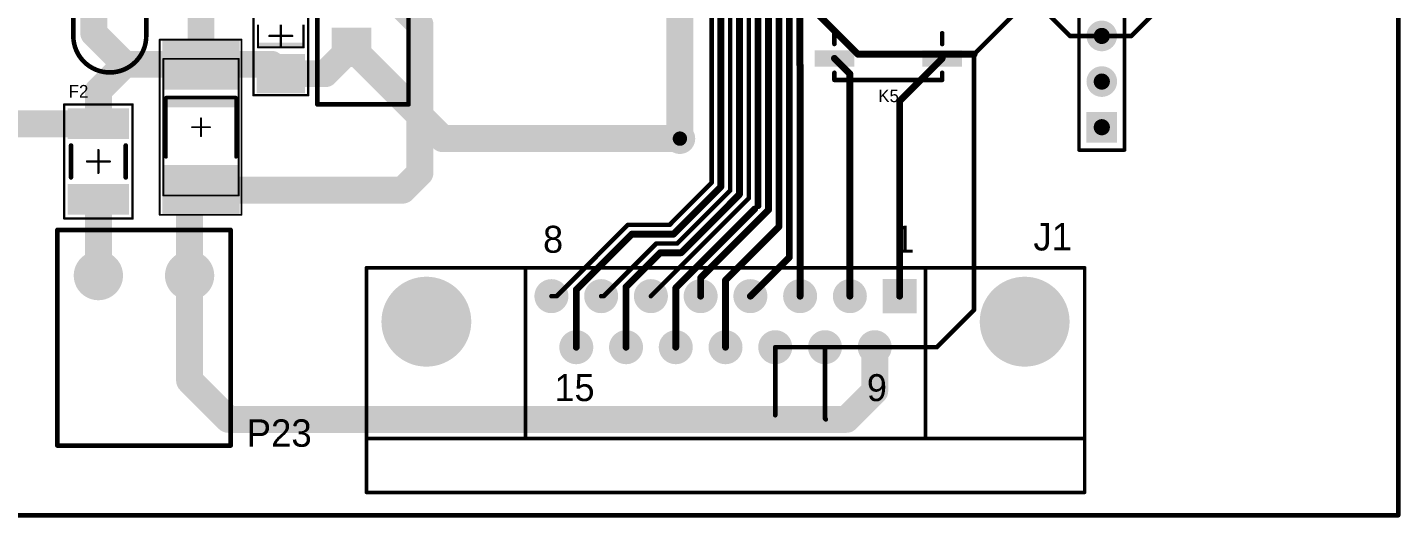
# Model space of a CAD drawing. Header units: millimetres. Extents: x 37 to 246, y 26 to 184.
# Drawn here: x 169.4 to 245.9, y 25.9 to 53.2 of the extents above; entities that cross this region are included whole.
import ezdxf

# ---------------------------------------------------------------- set-up
doc = ezdxf.new("R2010")
doc.units = ezdxf.units.MM
for name, color, linetype in [('BottomLayer', 5, 'Continuous'), ('BottomSolder', 6, 'Continuous'), ('KeepOutLayer', 6, 'Continuous'), ('Mechanical13', 56, 'Continuous'), ('Mechanical15', 56, 'Continuous'), ('MultiLayer', 9, 'Continuous'), ('PadHoleLayer', 156, 'Continuous'), ('TopLayer', 1, 'Continuous'), ('TopOverlay', 2, 'Continuous'), ('TopPaste', 8, 'Continuous'), ('TopSolder', 216, 'Continuous'), ('ViaHoleLayer', 16, 'Continuous')]:
    doc.layers.add(name, color=color, linetype=linetype)

msp = doc.modelspace()

# ---------------------------------------------------------------- linework, layer by layer
at = {"layer": 'BottomLayer'}
for points, const_width in [([(211.255, 42.091), (211.255, 60.24)], 0.381), ([(211.836, 40.396), (211.836, 60.48)], 0.381), ([(212.417, 51.108), (212.417, 60.721)], 0.381), ([(209.576, 43.676), (209.576, 59.544)], 0.254), ([(210.093, 43.263), (210.093, 59.758)], 0.381), ([(210.674, 43.022), (210.674, 59.999)], 0.381), ([(208.023, 44.319), (208.023, 58.901)], 0.381), ([(208.541, 44.104), (208.541, 59.115)], 0.254), ([(209.058, 43.89), (209.058, 59.33)], 0.381), ([(207.506, 44.533), (207.506, 58.686)], 0.254), ([(213, 54.335), (215.646, 51.689)], 0.384), ([(222.123, 51.689), (225.298, 54.864)], 0.254), ([(225.298, 54.864), (227.457, 52.705)], 0.254), ([(230.886, 52.705), (232.029, 53.848)], 0.254), ([(187.452, 52.07), (192.532, 46.99)], 1.5), ([(227.457, 52.705), (229.235, 52.705)], 0.254), ([(229.235, 52.705), (230.886, 52.705)], 0.254), ([(212.417, 51.108), (212.435, 51.09)], 0.381), ([(212.435, 38.225), (212.435, 51.09)], 0.381), ([(215.646, 51.689), (222.123, 51.689)], 0.384), ([(222.123, 37.465), (222.123, 51.689)], 0.254), ([(192.532, 46.99), (205.74, 46.99)], 1.5), ([(205.165, 42.192), (207.506, 44.533)], 0.254), ([(205.379, 41.675), (208.023, 44.319)], 0.381), ([(204.125, 38.225), (209.576, 43.676)], 0.254), ([(205.594, 41.157), (208.541, 44.104)], 0.254), ([(205.808, 40.64), (209.058, 43.89)], 0.381), ([(205.51, 38.68), (209.901, 43.071)], 0.381), ([(206.895, 39.243), (210.674, 43.022)], 0.381), ([(198.876, 38.225), (202.843, 42.192)], 0.254), ([(202.843, 42.192), (205.165, 42.192)], 0.254), ([(208.28, 39.116), (211.255, 42.091)], 0.381), ([(199.97, 38.587), (203.058, 41.675)], 0.381), ([(203.058, 41.675), (205.379, 41.675)], 0.381), ([(201.498, 38.225), (204.431, 41.157)], 0.254), ([(202.74, 38.735), (204.645, 40.64)], 0.381), ([(204.431, 41.157), (205.594, 41.157)], 0.254), ([(204.645, 40.64), (205.808, 40.64)], 0.381), ([(209.665, 38.225), (211.836, 40.396)], 0.381), ([(206.895, 38.225), (206.895, 39.243)], 0.381), ([(208.28, 35.385), (208.28, 39.116)], 0.381), ([(198.585, 38.225), (198.876, 38.225)], 0.254), ([(199.97, 35.385), (199.97, 38.587)], 0.381), ([(201.355, 38.225), (201.498, 38.225)], 0.254), ([(202.74, 35.385), (202.74, 38.735)], 0.381), ([(205.51, 35.385), (205.51, 38.68)], 0.381), ([(220.043, 35.385), (222.123, 37.465)], 0.254), ([(211.05, 35.385), (213.82, 35.385)], 0.254), ([(213.82, 35.385), (216.59, 35.385)], 0.254), ([(216.59, 35.385), (220.043, 35.385)], 0.254)]:
    msp.add_lwpolyline(points, dxfattribs=dict(at, const_width=const_width))
for points, const_width in [([(187.077, 52.07, 1), (187.827, 52.07, 1)], 0.75), ([(227.393, 52.705, 1), (227.52, 52.705, 1)], 0.127), ([(227.393, 52.705, 1), (227.52, 52.705, 1)], 0.127), ([(228.86, 52.705, 1), (229.61, 52.705, 1)], 0.75), ([(229.172, 52.705, 1), (229.298, 52.705, 1)], 0.127), ([(229.172, 52.705, 1), (229.298, 52.705, 1)], 0.127), ([(230.822, 52.705, 1), (230.95, 52.705, 1)], 0.127), ([(230.822, 52.705, 1), (230.95, 52.705, 1)], 0.127), ([(212.322, 51.108, 1), (212.512, 51.108, 1)], 0.191), ([(212.322, 51.108, 1), (212.512, 51.108, 1)], 0.191), ([(212.34, 51.09, 1), (212.53, 51.09, 1)], 0.191), ([(212.34, 51.09, 1), (212.53, 51.09, 1)], 0.191), ([(215.55, 51.689, 1), (215.742, 51.689, 1)], 0.192), ([(215.55, 51.689, 1), (215.742, 51.689, 1)], 0.192), ([(222.027, 51.689, 1), (222.219, 51.689, 1)], 0.192), ([(222.06, 51.689, 1), (222.186, 51.689, 1)], 0.127), ([(222.06, 51.689, 1), (222.186, 51.689, 1)], 0.127), ([(228.86, 50.165, 1), (229.61, 50.165, 1)], 0.75), ([(192.157, 46.99, 1), (192.907, 46.99, 1)], 0.75), ([(192.157, 46.99, 1), (192.907, 46.99, 1)], 0.75), ([(205.365, 46.99, 1), (206.115, 46.99, 1)], 0.75), ([(205.365, 46.99, 1), (206.115, 46.99, 1)], 0.75), ([(207.442, 44.533, 1), (207.569, 44.533, 1)], 0.127), ([(207.442, 44.533, 1), (207.569, 44.533, 1)], 0.127), ([(207.928, 44.319, 1), (208.118, 44.319, 1)], 0.191), ([(207.928, 44.319, 1), (208.118, 44.319, 1)], 0.191), ([(208.477, 44.104, 1), (208.604, 44.104, 1)], 0.127), ([(208.477, 44.104, 1), (208.604, 44.104, 1)], 0.127), ([(208.963, 43.89, 1), (209.153, 43.89, 1)], 0.191), ([(208.963, 43.89, 1), (209.153, 43.89, 1)], 0.191), ([(209.512, 43.676, 1), (209.639, 43.676, 1)], 0.127), ([(209.512, 43.676, 1), (209.639, 43.676, 1)], 0.127), ([(209.806, 43.071, 1), (209.996, 43.071, 1)], 0.191), ([(209.998, 43.263, 1), (210.188, 43.263, 1)], 0.191), ([(210.579, 43.022, 1), (210.769, 43.022, 1)], 0.191), ([(210.579, 43.022, 1), (210.769, 43.022, 1)], 0.191), ([(202.78, 42.192, 1), (202.907, 42.192, 1)], 0.127), ([(202.78, 42.192, 1), (202.907, 42.192, 1)], 0.127), ([(205.102, 42.192, 1), (205.229, 42.192, 1)], 0.127), ([(205.102, 42.192, 1), (205.229, 42.192, 1)], 0.127), ([(211.16, 42.091, 1), (211.35, 42.091, 1)], 0.191), ([(211.16, 42.091, 1), (211.35, 42.091, 1)], 0.191), ([(202.962, 41.675, 1), (203.153, 41.675, 1)], 0.191), ([(202.962, 41.675, 1), (203.153, 41.675, 1)], 0.191), ([(205.284, 41.675, 1), (205.475, 41.675, 1)], 0.191), ([(205.284, 41.675, 1), (205.475, 41.675, 1)], 0.191), ([(172.72, 39.37, 1), (173.99, 39.37, 1)], 1.27), ([(177.8, 39.37, 1), (179.07, 39.37, 1)], 1.27), ([(204.367, 41.157, 1), (204.494, 41.157, 1)], 0.127), ([(204.367, 41.157, 1), (204.494, 41.157, 1)], 0.127), ([(204.55, 40.64, 1), (204.74, 40.64, 1)], 0.191), ([(204.55, 40.64, 1), (204.74, 40.64, 1)], 0.191), ([(205.53, 41.157, 1), (205.657, 41.157, 1)], 0.127), ([(205.53, 41.157, 1), (205.657, 41.157, 1)], 0.127), ([(205.713, 40.64, 1), (205.903, 40.64, 1)], 0.191), ([(205.713, 40.64, 1), (205.903, 40.64, 1)], 0.191), ([(211.741, 40.396, 1), (211.931, 40.396, 1)], 0.191), ([(211.741, 40.396, 1), (211.931, 40.396, 1)], 0.191), ([(190.42, 36.805, 1), (192.82, 36.805, 1)], 2.4), ([(198.163, 38.225, 1), (199.007, 38.225, 1)], 0.845), ([(200.932, 38.225, 1), (201.777, 38.225, 1)], 0.845), ([(203.702, 38.225, 1), (204.547, 38.225, 1)], 0.845), ([(206.472, 38.225, 1), (207.317, 38.225, 1)], 0.845), ([(206.8, 39.243, 1), (206.99, 39.243, 1)], 0.191), ([(206.8, 39.243, 1), (206.99, 39.243, 1)], 0.191), ([(208.185, 39.116, 1), (208.375, 39.116, 1)], 0.191), ([(208.185, 39.116, 1), (208.375, 39.116, 1)], 0.191), ([(209.243, 38.225, 1), (210.088, 38.225, 1)], 0.845), ([(212.013, 38.225, 1), (212.858, 38.225, 1)], 0.845), ([(214.783, 38.225, 1), (215.628, 38.225, 1)], 0.845), ([(223.74, 36.805, 1), (226.14, 36.805, 1)], 2.4), ([(198.522, 38.225, 1), (198.649, 38.225, 1)], 0.127), ([(198.812, 38.225, 1), (198.939, 38.225, 1)], 0.127), ([(198.812, 38.225, 1), (198.939, 38.225, 1)], 0.127), ([(199.875, 38.587, 1), (200.065, 38.587, 1)], 0.191), ([(199.875, 38.587, 1), (200.065, 38.587, 1)], 0.191), ([(201.291, 38.225, 1), (201.418, 38.225, 1)], 0.127), ([(201.435, 38.225, 1), (201.562, 38.225, 1)], 0.127), ([(201.435, 38.225, 1), (201.562, 38.225, 1)], 0.127), ([(202.645, 38.735, 1), (202.835, 38.735, 1)], 0.191), ([(202.645, 38.735, 1), (202.835, 38.735, 1)], 0.191), ([(204.061, 38.225, 1), (204.188, 38.225, 1)], 0.127), ([(205.415, 38.68, 1), (205.605, 38.68, 1)], 0.191), ([(205.415, 38.68, 1), (205.605, 38.68, 1)], 0.191), ([(206.8, 38.225, 1), (206.99, 38.225, 1)], 0.191), ([(209.57, 38.225, 1), (209.76, 38.225, 1)], 0.191), ([(212.34, 38.225, 1), (212.53, 38.225, 1)], 0.191), ([(222.06, 37.465, 1), (222.186, 37.465, 1)], 0.127), ([(222.06, 37.465, 1), (222.186, 37.465, 1)], 0.127), ([(199.548, 35.385, 1), (200.393, 35.385, 1)], 0.845), ([(202.318, 35.385, 1), (203.163, 35.385, 1)], 0.845), ([(205.088, 35.385, 1), (205.932, 35.385, 1)], 0.845), ([(207.858, 35.385, 1), (208.702, 35.385, 1)], 0.845), ([(210.628, 35.385, 1), (211.472, 35.385, 1)], 0.845), ([(213.397, 35.385, 1), (214.242, 35.385, 1)], 0.845), ([(216.167, 35.385, 1), (217.012, 35.385, 1)], 0.845), ([(199.875, 35.385, 1), (200.065, 35.385, 1)], 0.191), ([(202.645, 35.385, 1), (202.835, 35.385, 1)], 0.191), ([(205.415, 35.385, 1), (205.605, 35.385, 1)], 0.191), ([(208.185, 35.385, 1), (208.375, 35.385, 1)], 0.191), ([(210.986, 35.385, 1), (211.113, 35.385, 1)], 0.127), ([(213.756, 35.385, 1), (213.883, 35.385, 1)], 0.127), ([(213.756, 35.385, 1), (213.883, 35.385, 1)], 0.127), ([(216.526, 35.385, 1), (216.653, 35.385, 1)], 0.127), ([(216.526, 35.385, 1), (216.653, 35.385, 1)], 0.127), ([(219.98, 35.385, 1), (220.107, 35.385, 1)], 0.127), ([(219.98, 35.385, 1), (220.107, 35.385, 1)], 0.127)]:
    msp.add_lwpolyline(points, format="xyb", close=True, dxfattribs=dict(at, const_width=const_width))
for points in [[(188.452, 51.07), (188.452, 53.07), (186.452, 51.07), (186.452, 53.07)], [(229.985, 46.875), (229.985, 48.375), (228.485, 46.875), (228.485, 48.375)], [(217.13, 39.07), (217.13, 37.38), (218.82, 39.07), (218.82, 37.38)]]:
    msp.add_solid(points, dxfattribs=at)
at = {"layer": 'BottomSolder'}
for points, const_width in [([(228.809, 52.705, 1), (229.661, 52.705, 1)], 0.852), ([(228.809, 50.165, 1), (229.661, 50.165, 1)], 0.852), ([(205.314, 46.99, 1), (206.166, 46.99, 1)], 0.852), ([(172.669, 39.37, 1), (174.041, 39.37, 1)], 1.372), ([(177.749, 39.37, 1), (179.121, 39.37, 1)], 1.372), ([(190.369, 36.805, 1), (192.871, 36.805, 1)], 2.502), ([(198.112, 38.225, 1), (199.058, 38.225, 1)], 0.947), ([(200.882, 38.225, 1), (201.828, 38.225, 1)], 0.947), ([(203.652, 38.225, 1), (204.598, 38.225, 1)], 0.947), ([(206.422, 38.225, 1), (207.368, 38.225, 1)], 0.947), ([(209.192, 38.225, 1), (210.138, 38.225, 1)], 0.947), ([(211.962, 38.225, 1), (212.908, 38.225, 1)], 0.947), ([(214.732, 38.225, 1), (215.678, 38.225, 1)], 0.947), ([(223.689, 36.805, 1), (226.191, 36.805, 1)], 2.502), ([(199.497, 35.385, 1), (200.443, 35.385, 1)], 0.947), ([(202.267, 35.385, 1), (203.213, 35.385, 1)], 0.947), ([(205.037, 35.385, 1), (205.983, 35.385, 1)], 0.947), ([(207.807, 35.385, 1), (208.753, 35.385, 1)], 0.947), ([(210.577, 35.385, 1), (211.523, 35.385, 1)], 0.947), ([(213.347, 35.385, 1), (214.293, 35.385, 1)], 0.947), ([(216.117, 35.385, 1), (217.063, 35.385, 1)], 0.947)]:
    msp.add_lwpolyline(points, format="xyb", close=True, dxfattribs=dict(at, const_width=const_width))
for points in [[(188.554, 50.968), (188.554, 53.172), (186.35, 50.968), (186.35, 53.172)], [(230.087, 46.773), (230.087, 48.477), (228.383, 46.773), (228.383, 48.477)], [(217.028, 39.172), (217.028, 37.278), (218.922, 39.172), (218.922, 37.278)]]:
    msp.add_solid(points, dxfattribs=at)
at = {"layer": 'KeepOutLayer', "const_width": 0.254}
for points in [[(245.745, 26.035), (245.745, 183.515)], [(37.465, 26.035), (245.745, 26.035)]]:
    msp.add_lwpolyline(points, dxfattribs=at)
at = {"layer": 'KeepOutLayer', "const_width": 0.127}
msp.add_lwpolyline([(245.681, 26.035, 1), (245.809, 26.035, 1)], format="xyb", close=True, dxfattribs=at)
msp.add_lwpolyline([(245.681, 26.035, 1), (245.809, 26.035, 1)], format="xyb", close=True, dxfattribs=at)
at = {"layer": 'Mechanical13', "const_width": 0.1}
for points in [[(176.97, 51.425), (181.17, 51.425)], [(176.97, 43.825), (176.97, 51.425)], [(181.17, 43.825), (181.17, 51.425)], [(176.97, 43.825), (181.17, 43.825)]]:
    msp.add_lwpolyline(points, dxfattribs=at)
at = {"layer": 'Mechanical13', "const_width": 0.05}
for points in [[(176.945, 51.425, 1), (176.995, 51.425, 1)], [(176.945, 51.425, 1), (176.995, 51.425, 1)], [(181.145, 51.425, 1), (181.195, 51.425, 1)], [(181.145, 51.425, 1), (181.195, 51.425, 1)], [(176.945, 43.825, 1), (176.995, 43.825, 1)], [(176.945, 43.825, 1), (176.995, 43.825, 1)], [(181.145, 43.825, 1), (181.195, 43.825, 1)], [(181.145, 43.825, 1), (181.195, 43.825, 1)]]:
    msp.add_lwpolyline(points, format="xyb", close=True, dxfattribs=at)
at = {"layer": 'Mechanical15'}
for points, const_width in [([(181.991, 49.403), (181.991, 56.007)], 0.127), ([(185.039, 49.403), (185.039, 56.007)], 0.127), ([(182.88, 52.705), (184.15, 52.705)], 0.127), ([(183.515, 52.07), (183.515, 53.34)], 0.127), ([(176.77, 52.5), (181.32, 52.5)], 0.1), ([(176.77, 42.75), (176.77, 52.5)], 0.1), ([(181.32, 42.75), (181.32, 52.5)], 0.1), ([(171.45, 42.545), (171.45, 48.895)], 0.127), ([(171.45, 48.895), (175.26, 48.895)], 0.127), ([(175.26, 42.545), (175.26, 48.895)], 0.127), ([(181.991, 49.403), (185.039, 49.403)], 0.127), ([(179.07, 47.125), (179.07, 48.125)], 0.1), ([(178.57, 47.625), (179.57, 47.625)], 0.1), ([(173.355, 45.085), (173.355, 46.355)], 0.127), ([(172.72, 45.72), (173.99, 45.72)], 0.127), ([(171.45, 42.545), (175.26, 42.545)], 0.127), ([(176.77, 42.75), (181.32, 42.75)], 0.1)]:
    msp.add_lwpolyline(points, dxfattribs=dict(at, const_width=const_width))
for points, const_width in [([(182.848, 52.705, 1), (182.912, 52.705, 1)], 0.0635), ([(184.118, 52.705, 1), (184.182, 52.705, 1)], 0.0635), ([(176.745, 52.5, 1), (176.795, 52.5, 1)], 0.05), ([(176.745, 52.5, 1), (176.795, 52.5, 1)], 0.05), ([(181.295, 52.5, 1), (181.345, 52.5, 1)], 0.05), ([(181.295, 52.5, 1), (181.345, 52.5, 1)], 0.05), ([(183.483, 52.07, 1), (183.547, 52.07, 1)], 0.0635), ([(171.418, 48.895, 1), (171.482, 48.895, 1)], 0.0635), ([(171.418, 48.895, 1), (171.482, 48.895, 1)], 0.0635), ([(175.228, 48.895, 1), (175.292, 48.895, 1)], 0.0635), ([(175.228, 48.895, 1), (175.292, 48.895, 1)], 0.0635), ([(181.959, 49.403, 1), (182.023, 49.403, 1)], 0.0635), ([(181.959, 49.403, 1), (182.023, 49.403, 1)], 0.0635), ([(185.007, 49.403, 1), (185.071, 49.403, 1)], 0.0635), ([(185.007, 49.403, 1), (185.071, 49.403, 1)], 0.0635), ([(179.045, 48.125, 1), (179.095, 48.125, 1)], 0.05), ([(178.545, 47.625, 1), (178.595, 47.625, 1)], 0.05), ([(179.545, 47.625, 1), (179.595, 47.625, 1)], 0.05), ([(179.045, 47.125, 1), (179.095, 47.125, 1)], 0.05), ([(173.323, 46.355, 1), (173.387, 46.355, 1)], 0.0635), ([(172.688, 45.72, 1), (172.752, 45.72, 1)], 0.0635), ([(173.323, 45.085, 1), (173.387, 45.085, 1)], 0.0635), ([(173.958, 45.72, 1), (174.022, 45.72, 1)], 0.0635), ([(171.418, 42.545, 1), (171.482, 42.545, 1)], 0.0635), ([(171.418, 42.545, 1), (171.482, 42.545, 1)], 0.0635), ([(175.228, 42.545, 1), (175.292, 42.545, 1)], 0.0635), ([(175.228, 42.545, 1), (175.292, 42.545, 1)], 0.0635), ([(176.745, 42.75, 1), (176.795, 42.75, 1)], 0.05), ([(176.745, 42.75, 1), (176.795, 42.75, 1)], 0.05), ([(181.295, 42.75, 1), (181.345, 42.75, 1)], 0.05), ([(181.295, 42.75, 1), (181.345, 42.75, 1)], 0.05)]:
    msp.add_lwpolyline(points, format="xyb", close=True, dxfattribs=dict(at, const_width=const_width))
at = {"layer": 'MultiLayer', "const_width": 0.75}
msp.add_lwpolyline([(205.365, 46.99, 1), (206.115, 46.99, 1)], format="xyb", close=True, dxfattribs=at)
at = {"layer": 'PadHoleLayer'}
for points, const_width in [([(229.01, 52.705, 1), (229.46, 52.705, 1)], 0.45), ([(187.127, 52.07, 1), (187.777, 52.07, 1)], 0.65), ([(229.01, 50.165, 1), (229.46, 50.165, 1)], 0.45), ([(229.01, 47.625, 1), (229.46, 47.625, 1)], 0.45), ([(172.955, 39.37, 1), (173.755, 39.37, 1)], 0.8), ([(178.035, 39.37, 1), (178.835, 39.37, 1)], 0.8), ([(190.825, 36.805, 1), (192.415, 36.805, 1)], 1.59), ([(198.313, 38.225, 1), (198.857, 38.225, 1)], 0.545), ([(201.082, 38.225, 1), (201.627, 38.225, 1)], 0.545), ([(203.852, 38.225, 1), (204.397, 38.225, 1)], 0.545), ([(206.622, 38.225, 1), (207.167, 38.225, 1)], 0.545), ([(209.393, 38.225, 1), (209.938, 38.225, 1)], 0.545), ([(212.163, 38.225, 1), (212.708, 38.225, 1)], 0.545), ([(214.933, 38.225, 1), (215.478, 38.225, 1)], 0.545), ([(217.703, 38.225, 1), (218.247, 38.225, 1)], 0.545), ([(224.145, 36.805, 1), (225.735, 36.805, 1)], 1.59), ([(199.698, 35.385, 1), (200.243, 35.385, 1)], 0.545), ([(202.468, 35.385, 1), (203.013, 35.385, 1)], 0.545), ([(205.238, 35.385, 1), (205.782, 35.385, 1)], 0.545), ([(208.008, 35.385, 1), (208.552, 35.385, 1)], 0.545), ([(210.778, 35.385, 1), (211.322, 35.385, 1)], 0.545), ([(213.547, 35.385, 1), (214.092, 35.385, 1)], 0.545), ([(216.317, 35.385, 1), (216.862, 35.385, 1)], 0.545)]:
    msp.add_lwpolyline(points, format="xyb", close=True, dxfattribs=dict(at, const_width=const_width))
at = {"layer": 'TopLayer'}
for points, const_width in [([(179.07, 51.125), (179.07, 57.805)], 1.5), ([(205.74, 46.99), (205.74, 55.753)], 1.5), ([(173.101, 52.847), (173.101, 54.61)], 1.5), ([(189.992, 54.61), (191.262, 53.34)], 1.5), ([(173.101, 52.847), (174.823, 51.125)], 1.5), ([(191.262, 45.085), (191.262, 53.34)], 1.5), ([(185.987, 50.605), (187.452, 52.07)], 1.5), ([(173.355, 49.657), (174.823, 51.125)], 1.5), ([(174.823, 51.125), (179.07, 51.125)], 1.5), ([(179.07, 51.125), (182.995, 51.125)], 1.5), ([(182.995, 51.125), (183.515, 50.605)], 1.5), ([(183.515, 50.605), (185.987, 50.605)], 1.5), ([(214.345, 51.455), (215.205, 50.595)], 0.381), ([(217.975, 49.085), (220.345, 51.455)], 0.381), ([(215.205, 38.225), (215.205, 50.595)], 0.381), ([(173.355, 47.82), (173.355, 49.657)], 1.5), ([(217.975, 38.225), (217.975, 49.085)], 0.381), ([(164.215, 47.82), (173.355, 47.82)], 1.5), ([(190.302, 44.125), (191.262, 45.085)], 1.5), ([(173.355, 39.37), (173.355, 43.62)], 1.5), ([(178.435, 43.49), (179.07, 44.125)], 1.5), ([(179.07, 44.125), (190.302, 44.125)], 1.5), ([(178.435, 39.37), (178.435, 43.49)], 1.5), ([(178.435, 33.528), (178.435, 39.37)], 1.5), ([(216.59, 32.948), (216.59, 35.385)], 1.5), ([(211.05, 31.599), (211.05, 35.385)], 0.254), ([(213.82, 31.417), (213.82, 35.385)], 0.254), ([(178.435, 33.528), (180.594, 31.369)], 1.5), ([(215.011, 31.369), (216.59, 32.948)], 1.5), ([(180.594, 31.369), (213.868, 31.369)], 1.5), ([(213.868, 31.369), (215.011, 31.369)], 1.5), ([(213.82, 31.417), (213.868, 31.369)], 0.254)]:
    msp.add_lwpolyline(points, dxfattribs=dict(at, const_width=const_width))
for points, const_width in [([(172.726, 52.847, 1), (173.476, 52.847, 1)], 0.75), ([(172.726, 52.847, 1), (173.476, 52.847, 1)], 0.75), ([(190.887, 53.34, 1), (191.637, 53.34, 1)], 0.75), ([(190.887, 53.34, 1), (191.637, 53.34, 1)], 0.75), ([(187.077, 52.07, 1), (187.827, 52.07, 1)], 0.75), ([(228.86, 52.705, 1), (229.61, 52.705, 1)], 0.75), ([(174.448, 51.125, 1), (175.198, 51.125, 1)], 0.75), ([(174.448, 51.125, 1), (175.198, 51.125, 1)], 0.75), ([(174.448, 51.125, 1), (175.198, 51.125, 1)], 0.75), ([(178.695, 51.125, 1), (179.445, 51.125, 1)], 0.75), ([(178.695, 51.125, 1), (179.445, 51.125, 1)], 0.75), ([(178.695, 51.125, 1), (179.445, 51.125, 1)], 0.75), ([(182.62, 51.125, 1), (183.37, 51.125, 1)], 0.75), ([(182.62, 51.125, 1), (183.37, 51.125, 1)], 0.75), ([(183.14, 50.605, 1), (183.89, 50.605, 1)], 0.75), ([(183.14, 50.605, 1), (183.89, 50.605, 1)], 0.75), ([(185.612, 50.605, 1), (186.362, 50.605, 1)], 0.75), ([(185.612, 50.605, 1), (186.362, 50.605, 1)], 0.75), ([(214.25, 51.455, 1), (214.44, 51.455, 1)], 0.191), ([(220.25, 51.455, 1), (220.44, 51.455, 1)], 0.191), ([(215.11, 50.595, 1), (215.3, 50.595, 1)], 0.191), ([(215.11, 50.595, 1), (215.3, 50.595, 1)], 0.191), ([(228.86, 50.165, 1), (229.61, 50.165, 1)], 0.75), ([(172.98, 49.657, 1), (173.73, 49.657, 1)], 0.75), ([(172.98, 49.657, 1), (173.73, 49.657, 1)], 0.75), ([(217.88, 49.085, 1), (218.07, 49.085, 1)], 0.191), ([(217.88, 49.085, 1), (218.07, 49.085, 1)], 0.191), ([(172.98, 47.82, 1), (173.73, 47.82, 1)], 0.75), ([(172.98, 47.82, 1), (173.73, 47.82, 1)], 0.75), ([(205.365, 46.99, 1), (206.115, 46.99, 1)], 0.75), ([(205.365, 46.99, 1), (206.115, 46.99, 1)], 0.75), ([(190.887, 45.085, 1), (191.637, 45.085, 1)], 0.75), ([(190.887, 45.085, 1), (191.637, 45.085, 1)], 0.75), ([(172.98, 43.62, 1), (173.73, 43.62, 1)], 0.75), ([(178.695, 44.125, 1), (179.445, 44.125, 1)], 0.75), ([(178.695, 44.125, 1), (179.445, 44.125, 1)], 0.75), ([(189.927, 44.125, 1), (190.677, 44.125, 1)], 0.75), ([(189.927, 44.125, 1), (190.677, 44.125, 1)], 0.75), ([(178.06, 43.49, 1), (178.81, 43.49, 1)], 0.75), ([(178.06, 43.49, 1), (178.81, 43.49, 1)], 0.75), ([(172.72, 39.37, 1), (173.99, 39.37, 1)], 1.27), ([(177.8, 39.37, 1), (179.07, 39.37, 1)], 1.27), ([(172.98, 39.37, 1), (173.73, 39.37, 1)], 0.75), ([(178.06, 39.37, 1), (178.81, 39.37, 1)], 0.75), ([(178.06, 39.37, 1), (178.81, 39.37, 1)], 0.75), ([(190.42, 36.805, 1), (192.82, 36.805, 1)], 2.4), ([(198.163, 38.225, 1), (199.007, 38.225, 1)], 0.845), ([(200.932, 38.225, 1), (201.777, 38.225, 1)], 0.845), ([(203.702, 38.225, 1), (204.547, 38.225, 1)], 0.845), ([(206.472, 38.225, 1), (207.317, 38.225, 1)], 0.845), ([(209.243, 38.225, 1), (210.088, 38.225, 1)], 0.845), ([(212.013, 38.225, 1), (212.858, 38.225, 1)], 0.845), ([(214.783, 38.225, 1), (215.628, 38.225, 1)], 0.845), ([(223.74, 36.805, 1), (226.14, 36.805, 1)], 2.4), ([(215.11, 38.225, 1), (215.3, 38.225, 1)], 0.191), ([(217.88, 38.225, 1), (218.07, 38.225, 1)], 0.191), ([(199.548, 35.385, 1), (200.393, 35.385, 1)], 0.845), ([(202.318, 35.385, 1), (203.163, 35.385, 1)], 0.845), ([(205.088, 35.385, 1), (205.932, 35.385, 1)], 0.845), ([(207.858, 35.385, 1), (208.702, 35.385, 1)], 0.845), ([(210.628, 35.385, 1), (211.472, 35.385, 1)], 0.845), ([(213.397, 35.385, 1), (214.242, 35.385, 1)], 0.845), ([(216.167, 35.385, 1), (217.012, 35.385, 1)], 0.845), ([(216.215, 35.385, 1), (216.965, 35.385, 1)], 0.75), ([(210.986, 35.385, 1), (211.113, 35.385, 1)], 0.127), ([(213.756, 35.385, 1), (213.883, 35.385, 1)], 0.127), ([(178.06, 33.528, 1), (178.81, 33.528, 1)], 0.75), ([(178.06, 33.528, 1), (178.81, 33.528, 1)], 0.75), ([(216.215, 32.948, 1), (216.965, 32.948, 1)], 0.75), ([(216.215, 32.948, 1), (216.965, 32.948, 1)], 0.75), ([(180.219, 31.369, 1), (180.969, 31.369, 1)], 0.75), ([(180.219, 31.369, 1), (180.969, 31.369, 1)], 0.75), ([(213.493, 31.369, 1), (214.243, 31.369, 1)], 0.75), ([(213.493, 31.369, 1), (214.243, 31.369, 1)], 0.75), ([(214.636, 31.369, 1), (215.386, 31.369, 1)], 0.75), ([(214.636, 31.369, 1), (215.386, 31.369, 1)], 0.75), ([(210.986, 31.599, 1), (211.113, 31.599, 1)], 0.127), ([(213.756, 31.417, 1), (213.883, 31.417, 1)], 0.127), ([(213.756, 31.417, 1), (213.883, 31.417, 1)], 0.127), ([(213.804, 31.369, 1), (213.931, 31.369, 1)], 0.127)]:
    msp.add_lwpolyline(points, format="xyb", close=True, dxfattribs=dict(at, const_width=const_width))
for points in [[(188.452, 51.07), (188.452, 53.07), (186.452, 51.07), (186.452, 53.07)], [(177.02, 49.825), (181.12, 49.825), (177.02, 52.425), (181.12, 52.425)], [(184.765, 49.605), (184.765, 51.605), (182.265, 49.605), (182.265, 51.605)], [(213.345, 51.805), (213.345, 51.105), (215.345, 51.805), (215.345, 51.105)], [(219.345, 51.805), (219.345, 51.105), (221.345, 51.805), (221.345, 51.105)], [(171.755, 48.57), (171.755, 47.07), (174.955, 48.57), (174.955, 47.07)], [(229.985, 46.875), (229.985, 48.375), (228.485, 46.875), (228.485, 48.375)], [(177.02, 42.825), (181.12, 42.825), (177.02, 45.425), (181.12, 45.425)], [(171.755, 44.37), (171.755, 42.87), (174.955, 44.37), (174.955, 42.87)], [(217.13, 39.07), (217.13, 37.38), (218.82, 39.07), (218.82, 37.38)]]:
    msp.add_solid(points, dxfattribs=at)
at = {"layer": 'TopOverlay'}
for points, const_width in [([(171.958, 52.705), (171.958, 64.135)], 0.254), ([(176.022, 52.705), (176.022, 64.135)], 0.254), ([(227.965, 46.355), (227.965, 61.595)], 0.2), ([(230.505, 46.355), (230.505, 61.595)], 0.2), ([(185.547, 48.895), (185.547, 60.325)], 0.254), ([(190.627, 48.895), (190.627, 60.325)], 0.254), ([(182.245, 52.07), (182.245, 53.34)], 0.127), ([(184.785, 52.07), (184.785, 53.34)], 0.127), ([(214.345, 52.255), (214.345, 52.855)], 0.254), ([(220.345, 52.255), (220.345, 52.855)], 0.254), ([(182.245, 52.07), (184.785, 52.07)], 0.127), ([(214.345, 50.255), (214.345, 50.655)], 0.254), ([(220.345, 50.255), (220.345, 50.655)], 0.254), ([(214.345, 50.255), (220.345, 50.255)], 0.254), ([(177.12, 45.975), (177.12, 49.275)], 0.2), ([(177.12, 49.275), (181.02, 49.275)], 0.2), ([(181.02, 45.975), (181.02, 49.275)], 0.2), ([(185.547, 48.895), (190.627, 48.895)], 0.254), ([(171.831, 44.831), (171.831, 46.609)], 0.254), ([(174.879, 44.831), (174.879, 46.609)], 0.254), ([(227.965, 46.355), (230.505, 46.355)], 0.2), ([(171.069, 41.91), (180.721, 41.91)], 0.254), ([(171.069, 29.91), (171.069, 41.91)], 0.254), ([(180.721, 29.91), (180.721, 41.91)], 0.254), ([(188.28, 39.805), (228.28, 39.805)], 0.2), ([(188.28, 27.305), (188.28, 39.805)], 0.2), ([(197.14, 30.305), (197.14, 39.805)], 0.2), ([(219.42, 30.305), (219.42, 39.805)], 0.2), ([(228.28, 27.305), (228.28, 39.805)], 0.2), ([(171.069, 29.91), (180.721, 29.91)], 0.254), ([(188.28, 30.305), (228.28, 30.305)], 0.2), ([(188.28, 27.305), (228.28, 27.305)], 0.2)]:
    msp.add_lwpolyline(points, dxfattribs=dict(at, const_width=const_width))
for points, const_width in [([(171.894, 52.705, 1), (172.022, 52.705, 1)], 0.127), ([(171.894, 52.705, 1), (172.022, 52.705, 1)], 0.127), ([(175.958, 52.705, 1), (176.085, 52.705, 1)], 0.127), ([(175.958, 52.705, 1), (176.085, 52.705, 1)], 0.127), ([(214.281, 52.855, 1), (214.408, 52.855, 1)], 0.127), ([(220.281, 52.855, 1), (220.409, 52.855, 1)], 0.127), ([(182.213, 52.07, 1), (182.277, 52.07, 1)], 0.0635), ([(182.213, 52.07, 1), (182.277, 52.07, 1)], 0.0635), ([(184.753, 52.07, 1), (184.817, 52.07, 1)], 0.0635), ([(184.753, 52.07, 1), (184.817, 52.07, 1)], 0.0635), ([(214.281, 52.255, 1), (214.408, 52.255, 1)], 0.127), ([(220.281, 52.255, 1), (220.409, 52.255, 1)], 0.127), ([(214.281, 50.655, 1), (214.408, 50.655, 1)], 0.127), ([(220.281, 50.655, 1), (220.409, 50.655, 1)], 0.127), ([(214.281, 50.255, 1), (214.408, 50.255, 1)], 0.127), ([(214.281, 50.255, 1), (214.408, 50.255, 1)], 0.127), ([(220.281, 50.255, 1), (220.409, 50.255, 1)], 0.127), ([(220.281, 50.255, 1), (220.409, 50.255, 1)], 0.127), ([(177.07, 49.275, 1), (177.17, 49.275, 1)], 0.1), ([(177.07, 49.275, 1), (177.17, 49.275, 1)], 0.1), ([(180.97, 49.275, 1), (181.07, 49.275, 1)], 0.1), ([(180.97, 49.275, 1), (181.07, 49.275, 1)], 0.1), ([(185.483, 48.895, 1), (185.611, 48.895, 1)], 0.127), ([(185.483, 48.895, 1), (185.611, 48.895, 1)], 0.127), ([(190.564, 48.895, 1), (190.69, 48.895, 1)], 0.127), ([(190.564, 48.895, 1), (190.69, 48.895, 1)], 0.127), ([(171.768, 46.609, 1), (171.894, 46.609, 1)], 0.127), ([(174.815, 46.609, 1), (174.942, 46.609, 1)], 0.127), ([(177.07, 45.975, 1), (177.17, 45.975, 1)], 0.1), ([(180.97, 45.975, 1), (181.07, 45.975, 1)], 0.1), ([(227.915, 46.355, 1), (228.015, 46.355, 1)], 0.1), ([(227.915, 46.355, 1), (228.015, 46.355, 1)], 0.1), ([(230.455, 46.355, 1), (230.555, 46.355, 1)], 0.1), ([(230.455, 46.355, 1), (230.555, 46.355, 1)], 0.1), ([(171.768, 44.831, 1), (171.894, 44.831, 1)], 0.127), ([(174.815, 44.831, 1), (174.942, 44.831, 1)], 0.127), ([(171.006, 41.91, 1), (171.132, 41.91, 1)], 0.127), ([(171.006, 41.91, 1), (171.132, 41.91, 1)], 0.127), ([(180.657, 41.91, 1), (180.785, 41.91, 1)], 0.127), ([(180.657, 41.91, 1), (180.785, 41.91, 1)], 0.127), ([(188.23, 39.805, 1), (188.33, 39.805, 1)], 0.1), ([(188.23, 39.805, 1), (188.33, 39.805, 1)], 0.1), ([(197.09, 39.805, 1), (197.19, 39.805, 1)], 0.1), ([(219.37, 39.805, 1), (219.47, 39.805, 1)], 0.1), ([(228.23, 39.805, 1), (228.33, 39.805, 1)], 0.1), ([(228.23, 39.805, 1), (228.33, 39.805, 1)], 0.1), ([(171.006, 29.91, 1), (171.132, 29.91, 1)], 0.127), ([(171.006, 29.91, 1), (171.132, 29.91, 1)], 0.127), ([(180.657, 29.91, 1), (180.785, 29.91, 1)], 0.127), ([(180.657, 29.91, 1), (180.785, 29.91, 1)], 0.127), ([(188.23, 30.305, 1), (188.33, 30.305, 1)], 0.1), ([(197.09, 30.305, 1), (197.19, 30.305, 1)], 0.1), ([(219.37, 30.305, 1), (219.47, 30.305, 1)], 0.1), ([(228.23, 30.305, 1), (228.33, 30.305, 1)], 0.1), ([(188.23, 27.305, 1), (188.33, 27.305, 1)], 0.1), ([(188.23, 27.305, 1), (188.33, 27.305, 1)], 0.1), ([(228.23, 27.305, 1), (228.33, 27.305, 1)], 0.1), ([(228.23, 27.305, 1), (228.33, 27.305, 1)], 0.1)]:
    msp.add_lwpolyline(points, format="xyb", close=True, dxfattribs=dict(at, const_width=const_width))
at = {"layer": 'TopOverlay', "const_width": 0.254}
msp.add_lwpolyline([(176.022, 52.705, -1), (171.958, 52.705)], format="xyb", dxfattribs=at)
at = {"layer": 'TopOverlay'}
for points in [[(184.785, 52.07), (184.785, 52.324), (182.245, 52.07), (182.245, 52.324)], [(177.12, 49.275), (177.12, 48.725), (181.02, 49.275), (181.02, 48.725)]]:
    msp.add_solid(points, dxfattribs=at)
at = {"layer": 'TopPaste'}
for points in [[(177.02, 49.825), (181.12, 49.825), (177.02, 52.425), (181.12, 52.425)], [(184.765, 49.605), (184.765, 51.605), (182.265, 49.605), (182.265, 51.605)], [(213.345, 51.805), (213.345, 51.105), (215.345, 51.805), (215.345, 51.105)], [(219.345, 51.805), (219.345, 51.105), (221.345, 51.805), (221.345, 51.105)], [(171.755, 48.57), (171.755, 47.07), (174.955, 48.57), (174.955, 47.07)], [(177.02, 42.825), (181.12, 42.825), (177.02, 45.425), (181.12, 45.425)], [(171.755, 44.37), (171.755, 42.87), (174.955, 44.37), (174.955, 42.87)]]:
    msp.add_solid(points, dxfattribs=at)
at = {"layer": 'TopSolder'}
for points, const_width in [([(228.809, 52.705, 1), (229.661, 52.705, 1)], 0.852), ([(228.809, 50.165, 1), (229.661, 50.165, 1)], 0.852), ([(205.314, 46.99, 1), (206.166, 46.99, 1)], 0.852), ([(172.669, 39.37, 1), (174.041, 39.37, 1)], 1.372), ([(177.749, 39.37, 1), (179.121, 39.37, 1)], 1.372), ([(190.369, 36.805, 1), (192.871, 36.805, 1)], 2.502), ([(198.112, 38.225, 1), (199.058, 38.225, 1)], 0.947), ([(200.882, 38.225, 1), (201.828, 38.225, 1)], 0.947), ([(203.652, 38.225, 1), (204.598, 38.225, 1)], 0.947), ([(206.422, 38.225, 1), (207.368, 38.225, 1)], 0.947), ([(209.192, 38.225, 1), (210.138, 38.225, 1)], 0.947), ([(211.962, 38.225, 1), (212.908, 38.225, 1)], 0.947), ([(214.732, 38.225, 1), (215.678, 38.225, 1)], 0.947), ([(223.689, 36.805, 1), (226.191, 36.805, 1)], 2.502), ([(199.497, 35.385, 1), (200.443, 35.385, 1)], 0.947), ([(202.267, 35.385, 1), (203.213, 35.385, 1)], 0.947), ([(205.037, 35.385, 1), (205.983, 35.385, 1)], 0.947), ([(207.807, 35.385, 1), (208.753, 35.385, 1)], 0.947), ([(210.577, 35.385, 1), (211.523, 35.385, 1)], 0.947), ([(213.347, 35.385, 1), (214.293, 35.385, 1)], 0.947), ([(216.117, 35.385, 1), (217.063, 35.385, 1)], 0.947)]:
    msp.add_lwpolyline(points, format="xyb", close=True, dxfattribs=dict(at, const_width=const_width))
for points in [[(188.554, 50.968), (188.554, 53.172), (186.35, 50.968), (186.35, 53.172)], [(176.918, 49.723), (181.222, 49.723), (176.918, 52.527), (181.222, 52.527)], [(184.867, 49.503), (184.867, 51.707), (182.163, 49.503), (182.163, 51.707)], [(213.243, 51.907), (213.243, 51.003), (215.447, 51.907), (215.447, 51.003)], [(219.243, 51.907), (219.243, 51.003), (221.447, 51.907), (221.447, 51.003)], [(171.653, 48.672), (171.653, 46.968), (175.057, 48.672), (175.057, 46.968)], [(230.087, 46.773), (230.087, 48.477), (228.383, 46.773), (228.383, 48.477)], [(176.918, 42.723), (181.222, 42.723), (176.918, 45.527), (181.222, 45.527)], [(171.653, 44.472), (171.653, 42.768), (175.057, 44.472), (175.057, 42.768)], [(217.028, 39.172), (217.028, 37.278), (218.922, 39.172), (218.922, 37.278)]]:
    msp.add_solid(points, dxfattribs=at)
at = {"layer": 'ViaHoleLayer', "const_width": 0.4}
msp.add_lwpolyline([(205.54, 46.99, 1), (205.94, 46.99, 1)], format="xyb", close=True, dxfattribs=at)

# ---------------------------------------------------------------- texts
at = {"layer": 'TopOverlay'}
for s, height, p in [('F2', 0.7, (171.704, 49.276)), ('K5', 0.7, (216.789, 49.022)), ('J1', 1.524, (225.425, 40.767)), ('P23', 1.524, (181.61, 29.845))]:
    msp.add_text(s, height=height, dxfattribs=at).set_placement(p)
for s, p in [('8', (198.12, 40.64)), ('1', (217.678, 40.64)), ('15', (198.755, 32.385)), ('9', (216.154, 32.385))]:
    msp.add_text(s, height=1.5, rotation=360, dxfattribs=at).set_placement(p)

doc.saveas('drawing.dxf')
